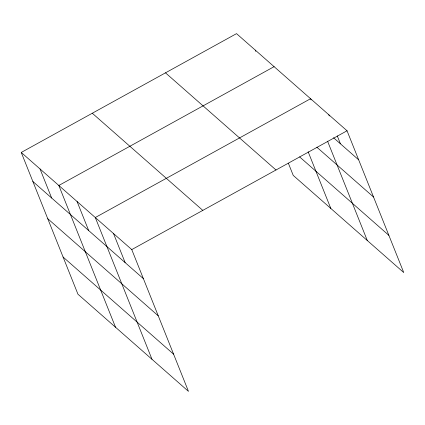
<?xml version="1.0" encoding="UTF-8"?>
<svg xmlns="http://www.w3.org/2000/svg" width="425" height="425" viewBox="0 0 425 425"><rect width="100%" height="100%" fill="white"/><g stroke="black" fill="none" stroke-linecap="round" stroke-linejoin="round"><path stroke-width="0.64" d="M21.25 152.447L131.766 249.592L188.472 391.367L77.956 294.222L21.25 152.447L236.528 33.633L347.044 130.778L403.75 272.553L293.234 175.408L288.357 163.211M274.104 66.661L58.825 185.475L115.531 327.25M131.766 249.592L347.044 130.778M333.529 137.737L358.663 159.832M316.864 147.209L373.543 197.03M299.62 156.899L388.87 235.354M165.49 72.84L276 169.989M92.294 113.236L202.805 210.38M32.868 181.496L143.384 278.641M47.749 218.694L158.259 315.839M63.075 257.024L173.591 354.168M328.812 114.75L329.295 115.961M337.28 135.931L340.43 143.799M311.058 99.933L310.574 98.722L95.296 217.531L152.001 359.306M327.558 141.19L367.28 240.497M308.146 151.773L330.809 208.436M255.319 50.15L255.802 51.361M113.528 233.564L125.147 262.613M77.058 201.503L88.682 230.557M40.035 168.959L51.659 198.013"/></g></svg>
